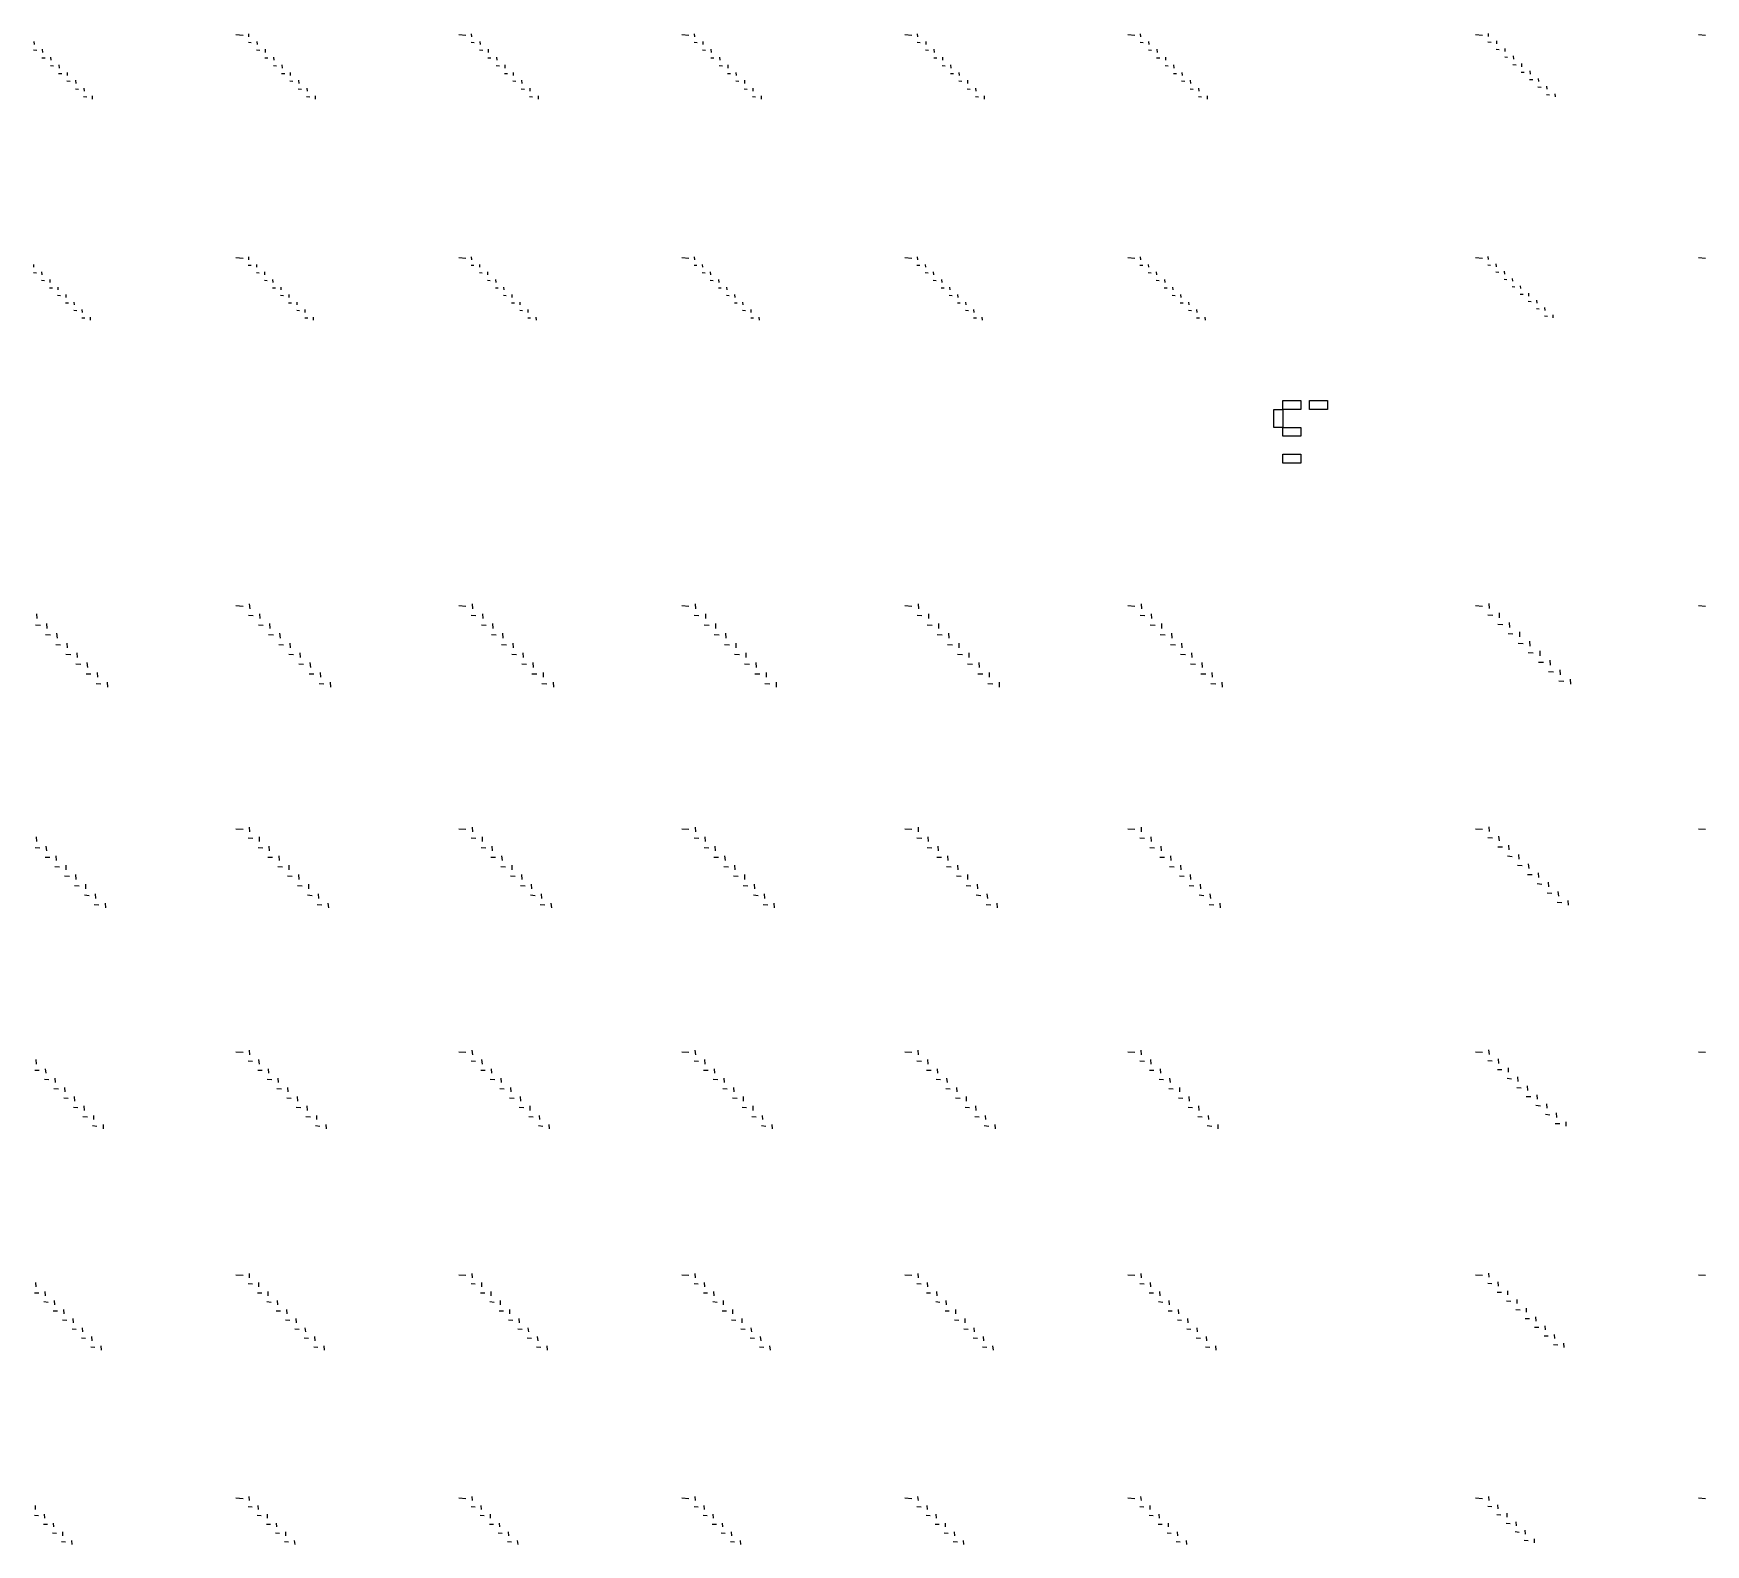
# Model space of a CAD drawing. Extents: x 0 to 300000, y 0 to 300000.
# Drawn here: x 149280 to 186780, y 150060 to 183930 of the extents above; entities that cross this region are included whole.
import ezdxf

# ---------------------------------------------------------------- set-up
doc = ezdxf.new("R2010")
doc.units = 0
doc.header["$MEASUREMENT"] = 0
doc.layers.get('0').update_dxf_attribs({"linetype": 'CONTINUOUS'})

msp = doc.modelspace()

# ---------------------------------------------------------------- linework, layer by layer
at = {"color": 7}
for p, q in [((149290, 183750), (149295, 183680)), ((153820, 183905), (153980, 183895)), ((154100, 183925), (154105, 183855)), ((154290, 183750), (154295, 183680)), ((158820, 183905), (158980, 183895)), ((159100, 183925), (159105, 183855)), ((159290, 183750), (159295, 183680)), ((163820, 183905), (163980, 183895)), ((164100, 183925), (164105, 183855)), ((164290, 183750), (164295, 183680)), ((168820, 183905), (168980, 183895)), ((169100, 183925), (169105, 183855)), ((169290, 183750), (169295, 183680)), ((173820, 183905), (173980, 183895)), ((174100, 183925), (174105, 183855)), ((174290, 183750), (174295, 183680)), ((181620, 183905), (181780, 183895)), ((181905, 183930), (181905, 183860)), ((182090, 183765), (182095, 183695)), ((186620, 183905), (186780, 183895)), ((149285, 183560), (149355, 183555)), ((149470, 183385), (149540, 183380)), ((149475, 183575), (149480, 183505)), ((149665, 183400), (149670, 183330)), ((154100, 183735), (154165, 183730)), ((154285, 183560), (154355, 183555)), ((154470, 183385), (154540, 183380)), ((154475, 183575), (154480, 183505)), ((154665, 183400), (154670, 183330)), ((159100, 183735), (159165, 183730)), ((159285, 183560), (159355, 183555)), ((159470, 183385), (159540, 183380)), ((159475, 183575), (159480, 183505)), ((159665, 183400), (159670, 183330)), ((164100, 183735), (164165, 183730)), ((164285, 183560), (164355, 183555)), ((164470, 183385), (164540, 183380)), ((164475, 183575), (164480, 183505)), ((164665, 183400), (164670, 183330)), ((169100, 183735), (169165, 183730)), ((169285, 183560), (169355, 183555)), ((169470, 183385), (169540, 183380)), ((169475, 183575), (169480, 183505)), ((169665, 183400), (169670, 183330)), ((174100, 183735), (174165, 183730)), ((174285, 183560), (174355, 183555)), ((174470, 183385), (174540, 183380)), ((174475, 183575), (174480, 183505)), ((174665, 183400), (174670, 183330)), ((181900, 183740), (181970, 183735)), ((182085, 183575), (182155, 183570)), ((182275, 183595), (182280, 183525)), ((182275, 183405), (182340, 183400)), ((182465, 183425), (182470, 183355)), ((149660, 183210), (149730, 183205)), ((149845, 183035), (149915, 183030)), ((149850, 183225), (149855, 183155)), ((150035, 183055), (150040, 182985)), ((154660, 183210), (154730, 183205)), ((154845, 183035), (154915, 183030)), ((154850, 183225), (154855, 183155)), ((155035, 183055), (155040, 182985)), ((159660, 183210), (159730, 183205)), ((159845, 183035), (159915, 183030)), ((159850, 183225), (159855, 183155)), ((160035, 183055), (160040, 182985)), ((164660, 183210), (164730, 183205)), ((164845, 183035), (164915, 183030)), ((164850, 183225), (164855, 183155)), ((165035, 183055), (165040, 182985)), ((169660, 183210), (169730, 183205)), ((169845, 183035), (169915, 183030)), ((169850, 183225), (169855, 183155)), ((170035, 183055), (170040, 182985)), ((174660, 183210), (174730, 183205)), ((174845, 183035), (174915, 183030)), ((174850, 183225), (174855, 183155)), ((175035, 183055), (175040, 182985)), ((182460, 183235), (182530, 183230)), ((182645, 183065), (182715, 183060)), ((182650, 183255), (182655, 183185)), ((182840, 183090), (182845, 183020)), ((150030, 182865), (150100, 182860)), ((150220, 182690), (150290, 182685)), ((150225, 182880), (150230, 182810)), ((150410, 182705), (150415, 182635)), ((155030, 182865), (155100, 182860)), ((155220, 182690), (155290, 182685)), ((155225, 182880), (155230, 182810)), ((155410, 182705), (155415, 182635)), ((160030, 182865), (160100, 182860)), ((160220, 182690), (160290, 182685)), ((160225, 182880), (160230, 182810)), ((160410, 182705), (160415, 182635)), ((165030, 182865), (165100, 182860)), ((165220, 182690), (165290, 182685)), ((165225, 182880), (165230, 182810)), ((165410, 182705), (165415, 182635)), ((170030, 182865), (170100, 182860)), ((170220, 182690), (170290, 182685)), ((170225, 182880), (170230, 182810)), ((170410, 182705), (170415, 182635)), ((175030, 182865), (175100, 182860)), ((175220, 182690), (175290, 182685)), ((175225, 182880), (175230, 182810)), ((175410, 182705), (175415, 182635)), ((182835, 182900), (182905, 182895)), ((183020, 182730), (183090, 182725)), ((183025, 182920), (183030, 182850)), ((183215, 182750), (183220, 182680)), ((150405, 182515), (150475, 182510)), ((150600, 182530), (150600, 182460)), ((155405, 182515), (155475, 182510)), ((155600, 182530), (155600, 182460)), ((160405, 182515), (160475, 182510)), ((160600, 182530), (160600, 182460)), ((165405, 182515), (165475, 182510)), ((165600, 182530), (165600, 182460)), ((170405, 182515), (170475, 182510)), ((170600, 182530), (170600, 182460)), ((175405, 182515), (175475, 182510)), ((175600, 182530), (175600, 182460)), ((183210, 182560), (183280, 182555)), ((183400, 182580), (183405, 182510)), ((153820, 178905), (153980, 178895)), ((154100, 178920), (154105, 178855)), ((158820, 178905), (158980, 178895)), ((159100, 178920), (159105, 178855)), ((163820, 178905), (163980, 178895)), ((164100, 178920), (164105, 178855)), ((168820, 178905), (168980, 178895)), ((169100, 178920), (169105, 178855)), ((173820, 178905), (173980, 178895)), ((174100, 178920), (174105, 178855)), ((181620, 178905), (181780, 178895)), ((181900, 178930), (181905, 178865)), ((186620, 178905), (186780, 178895)), ((149280, 178755), (149285, 178690)), ((149280, 178570), (149345, 178565)), ((149460, 178585), (149465, 178520)), ((154095, 178740), (154160, 178735)), ((154280, 178755), (154285, 178690)), ((154280, 178570), (154345, 178565)), ((154460, 178585), (154465, 178520)), ((159095, 178740), (159160, 178735)), ((159280, 178755), (159285, 178690)), ((159280, 178570), (159345, 178565)), ((159460, 178585), (159465, 178520)), ((164095, 178740), (164160, 178735)), ((164280, 178755), (164285, 178690)), ((164280, 178570), (164345, 178565)), ((164460, 178585), (164465, 178520)), ((169095, 178740), (169160, 178735)), ((169280, 178755), (169285, 178690)), ((169280, 178570), (169345, 178565)), ((169460, 178585), (169465, 178520)), ((174095, 178740), (174160, 178735)), ((174280, 178755), (174285, 178690)), ((174280, 178570), (174345, 178565)), ((174460, 178585), (174465, 178520)), ((181895, 178745), (181960, 178740)), ((182080, 178765), (182085, 178700)), ((182080, 178585), (182145, 178580)), ((182265, 178600), (182270, 178535)), ((149460, 178400), (149525, 178395)), ((149640, 178230), (149705, 178230)), ((149645, 178415), (149650, 178350)), ((149825, 178245), (149830, 178180)), ((154460, 178400), (154525, 178395)), ((154640, 178230), (154705, 178230)), ((154645, 178415), (154650, 178350)), ((154825, 178245), (154830, 178180)), ((159460, 178400), (159525, 178395)), ((159640, 178230), (159705, 178230)), ((159645, 178415), (159650, 178350)), ((159825, 178245), (159830, 178180)), ((164460, 178400), (164525, 178395)), ((164640, 178230), (164705, 178230)), ((164645, 178415), (164650, 178350)), ((164825, 178245), (164830, 178180)), ((169460, 178400), (169525, 178395)), ((169640, 178230), (169705, 178230)), ((169645, 178415), (169650, 178350)), ((169825, 178245), (169830, 178180)), ((174460, 178400), (174525, 178395)), ((174640, 178230), (174705, 178230)), ((174645, 178415), (174650, 178350)), ((174825, 178245), (174830, 178180)), ((182260, 178420), (182325, 178415)), ((182440, 178255), (182505, 178250)), ((182445, 178440), (182450, 178375)), ((182625, 178275), (182630, 178210)), ((149820, 178065), (149885, 178060)), ((150000, 177895), (150065, 177890)), ((150005, 178080), (150010, 178015)), ((150185, 177910), (150190, 177845)), ((154820, 178065), (154885, 178060)), ((155000, 177895), (155065, 177890)), ((155005, 178080), (155010, 178015)), ((155185, 177910), (155190, 177845)), ((159820, 178065), (159885, 178060)), ((160000, 177895), (160065, 177890)), ((160005, 178080), (160010, 178015)), ((160185, 177910), (160190, 177845)), ((164820, 178065), (164885, 178060)), ((165000, 177895), (165065, 177890)), ((165005, 178080), (165010, 178015)), ((165185, 177910), (165190, 177845)), ((169820, 178065), (169885, 178060)), ((170000, 177895), (170065, 177890)), ((170005, 178080), (170010, 178015)), ((170185, 177910), (170190, 177845)), ((174820, 178065), (174885, 178060)), ((175000, 177895), (175065, 177890)), ((175005, 178080), (175010, 178015)), ((175185, 177910), (175190, 177845)), ((182625, 178090), (182690, 178090)), ((182805, 177930), (182870, 177925)), ((182810, 178110), (182810, 178045)), ((182985, 177765), (183050, 177760)), ((182990, 177950), (182995, 177885)), ((183170, 177785), (183175, 177720)), ((150185, 177725), (150250, 177720)), ((150365, 177740), (150370, 177675)), ((150365, 177555), (150430, 177555)), ((150550, 177570), (150555, 177505)), ((155185, 177725), (155250, 177720)), ((155365, 177740), (155370, 177675)), ((155365, 177555), (155430, 177555)), ((155550, 177570), (155555, 177505)), ((160185, 177725), (160250, 177720)), ((160365, 177740), (160370, 177675)), ((160365, 177555), (160430, 177555)), ((160550, 177570), (160555, 177505)), ((165185, 177725), (165250, 177720)), ((165365, 177740), (165370, 177675)), ((165365, 177555), (165430, 177555)), ((165550, 177570), (165555, 177505)), ((170185, 177725), (170250, 177720)), ((170365, 177740), (170370, 177675)), ((170365, 177555), (170430, 177555)), ((170550, 177570), (170555, 177505)), ((175185, 177725), (175250, 177720)), ((175365, 177740), (175370, 177675)), ((175365, 177555), (175430, 177555)), ((175550, 177570), (175555, 177505)), ((183170, 177600), (183235, 177595)), ((183355, 177620), (183355, 177555)), ((153820, 171105), (153980, 171095)), ((154120, 171145), (154130, 171035)), ((158820, 171105), (158980, 171095)), ((159120, 171145), (159130, 171035)), ((163820, 171105), (163980, 171095)), ((164120, 171145), (164130, 171035)), ((168820, 171105), (168980, 171095)), ((169120, 171145), (169130, 171035)), ((173820, 171105), (173980, 171095)), ((174120, 171145), (174130, 171035)), ((181620, 171105), (181780, 171095)), ((181920, 171150), (181930, 171040)), ((186620, 171105), (186780, 171095)), ((149325, 170675), (149435, 170665)), ((149350, 170925), (149355, 170815)), ((149575, 170705), (149580, 170595)), ((154100, 170895), (154205, 170885)), ((154325, 170675), (154435, 170665)), ((154350, 170925), (154355, 170815)), ((154575, 170705), (154580, 170595)), ((159100, 170895), (159205, 170885)), ((159325, 170675), (159435, 170665)), ((159350, 170925), (159355, 170815)), ((159575, 170705), (159580, 170595)), ((164100, 170895), (164205, 170885)), ((164325, 170675), (164435, 170665)), ((164350, 170925), (164355, 170815)), ((164575, 170705), (164580, 170595)), ((169100, 170895), (169205, 170885)), ((169325, 170675), (169435, 170665)), ((169350, 170925), (169355, 170815)), ((169575, 170705), (169580, 170595)), ((174100, 170895), (174205, 170885)), ((174325, 170675), (174435, 170665)), ((174350, 170925), (174355, 170815)), ((174575, 170705), (174580, 170595)), ((181900, 170900), (182010, 170895)), ((182125, 170690), (182235, 170680)), ((182150, 170940), (182155, 170830)), ((182375, 170725), (182385, 170615)), ((149550, 170455), (149660, 170450)), ((149800, 170485), (149810, 170375)), ((150030, 170265), (150035, 170160)), ((154550, 170455), (154660, 170450)), ((154800, 170485), (154810, 170375)), ((155030, 170265), (155035, 170160)), ((159550, 170455), (159660, 170450)), ((159800, 170485), (159810, 170375)), ((160030, 170265), (160035, 170160)), ((164550, 170455), (164660, 170450)), ((164800, 170485), (164810, 170375)), ((165030, 170265), (165035, 170160)), ((169550, 170455), (169660, 170450)), ((169800, 170485), (169810, 170375)), ((170030, 170265), (170035, 170160)), ((174550, 170455), (174660, 170450)), ((174800, 170485), (174810, 170375)), ((175030, 170265), (175035, 170160)), ((182355, 170480), (182460, 170470)), ((182580, 170265), (182690, 170260)), ((182605, 170515), (182610, 170405)), ((182830, 170305), (182840, 170195)), ((149780, 170235), (149890, 170230)), ((150005, 170020), (150115, 170010)), ((150255, 170050), (150260, 169940)), ((154780, 170235), (154890, 170230)), ((155005, 170020), (155115, 170010)), ((155255, 170050), (155260, 169940)), ((159780, 170235), (159890, 170230)), ((160005, 170020), (160115, 170010)), ((160255, 170050), (160260, 169940)), ((164780, 170235), (164890, 170230)), ((165005, 170020), (165115, 170010)), ((165255, 170050), (165260, 169940)), ((169780, 170235), (169890, 170230)), ((170005, 170020), (170115, 170010)), ((170255, 170050), (170260, 169940)), ((174780, 170235), (174890, 170230)), ((175005, 170020), (175115, 170010)), ((175255, 170050), (175260, 169940)), ((182805, 170055), (182915, 170045)), ((183060, 170090), (183065, 169980)), ((183285, 169880), (183295, 169770)), ((150230, 169800), (150340, 169790)), ((150460, 169580), (150570, 169575)), ((150480, 169830), (150490, 169720)), ((150710, 169610), (150715, 169500)), ((155230, 169800), (155340, 169790)), ((155460, 169580), (155570, 169575)), ((155480, 169830), (155490, 169720)), ((155710, 169610), (155715, 169500)), ((160230, 169800), (160340, 169790)), ((160460, 169580), (160570, 169575)), ((160480, 169830), (160490, 169720)), ((160710, 169610), (160715, 169500)), ((165230, 169800), (165340, 169790)), ((165460, 169580), (165570, 169575)), ((165480, 169830), (165490, 169720)), ((165710, 169610), (165715, 169500)), ((170230, 169800), (170340, 169790)), ((170460, 169580), (170570, 169575)), ((170480, 169830), (170490, 169720)), ((170710, 169610), (170715, 169500)), ((175230, 169800), (175340, 169790)), ((175460, 169580), (175570, 169575)), ((175480, 169830), (175490, 169720)), ((175710, 169610), (175715, 169500)), ((183035, 169840), (183145, 169835)), ((183260, 169630), (183370, 169620)), ((183515, 169665), (183520, 169555)), ((150685, 169360), (150795, 169355)), ((150935, 169390), (150940, 169280)), ((155685, 169360), (155795, 169355)), ((155935, 169390), (155940, 169280)), ((160685, 169360), (160795, 169355)), ((160935, 169390), (160940, 169280)), ((165685, 169360), (165795, 169355)), ((165935, 169390), (165940, 169280)), ((170685, 169360), (170795, 169355)), ((170935, 169390), (170940, 169280)), ((175685, 169360), (175795, 169355)), ((175935, 169390), (175940, 169280)), ((183490, 169420), (183600, 169410)), ((183740, 169455), (183750, 169345)), ((154120, 166140), (154125, 166035)), ((159120, 166140), (159125, 166035)), ((164120, 166140), (164125, 166035)), ((169120, 166140), (169125, 166035)), ((174120, 166140), (174125, 166035)), ((181920, 166150), (181925, 166045)), ((149340, 165925), (149345, 165820)), ((153820, 166105), (153980, 166095)), ((154095, 165900), (154200, 165890)), ((154340, 165925), (154345, 165820)), ((158820, 166105), (158980, 166095)), ((159095, 165900), (159200, 165890)), ((159340, 165925), (159345, 165820)), ((163820, 166105), (163980, 166095)), ((164095, 165900), (164200, 165890)), ((164340, 165925), (164345, 165820)), ((168820, 166105), (168980, 166095)), ((169095, 165900), (169200, 165890)), ((169340, 165925), (169345, 165820)), ((173820, 166105), (173980, 166095)), ((174095, 165900), (174200, 165890)), ((174340, 165925), (174345, 165820)), ((181620, 166105), (181780, 166095)), ((181895, 165905), (182000, 165900)), ((182140, 165940), (182150, 165835)), ((186620, 166105), (186780, 166095)), ((149320, 165685), (149425, 165680)), ((149540, 165470), (149645, 165465)), ((149560, 165715), (149570, 165610)), ((149780, 165500), (149790, 165395)), ((154320, 165685), (154425, 165680)), ((154540, 165470), (154645, 165465)), ((154560, 165715), (154570, 165610)), ((154780, 165500), (154790, 165395)), ((159320, 165685), (159425, 165680)), ((159540, 165470), (159645, 165465)), ((159560, 165715), (159570, 165610)), ((159780, 165500), (159790, 165395)), ((164320, 165685), (164425, 165680)), ((164540, 165470), (164645, 165465)), ((164560, 165715), (164570, 165610)), ((164780, 165500), (164790, 165395)), ((169320, 165685), (169425, 165680)), ((169540, 165470), (169645, 165465)), ((169560, 165715), (169570, 165610)), ((169780, 165500), (169790, 165395)), ((174320, 165685), (174425, 165680)), ((174540, 165470), (174645, 165465)), ((174560, 165715), (174570, 165610)), ((174780, 165500), (174790, 165395)), ((182120, 165700), (182225, 165695)), ((182340, 165495), (182445, 165485)), ((182360, 165735), (182370, 165630)), ((182585, 165530), (182590, 165425)), ((149760, 165260), (149865, 165250)), ((149980, 165045), (150085, 165040)), ((150005, 165285), (150010, 165180)), ((150225, 165075), (150230, 164970)), ((154760, 165260), (154865, 165250)), ((154980, 165045), (155085, 165040)), ((155005, 165285), (155010, 165180)), ((155225, 165075), (155230, 164970)), ((159760, 165260), (159865, 165250)), ((159980, 165045), (160085, 165040)), ((160005, 165285), (160010, 165180)), ((160225, 165075), (160230, 164970)), ((164760, 165260), (164865, 165250)), ((164980, 165045), (165085, 165040)), ((165005, 165285), (165010, 165180)), ((165225, 165075), (165230, 164970)), ((169760, 165260), (169865, 165250)), ((169980, 165045), (170085, 165040)), ((170005, 165285), (170010, 165180)), ((170225, 165075), (170230, 164970)), ((174760, 165260), (174865, 165250)), ((174980, 165045), (175085, 165040)), ((175005, 165285), (175010, 165180)), ((175225, 165075), (175230, 164970)), ((182560, 165285), (182665, 165280)), ((182785, 165080), (182890, 165075)), ((182805, 165320), (182815, 165215)), ((183025, 165115), (183035, 165010)), ((150200, 164830), (150305, 164825)), ((150445, 164860), (150450, 164755)), ((150665, 164645), (150675, 164540)), ((155200, 164830), (155305, 164825)), ((155445, 164860), (155450, 164755)), ((155665, 164645), (155675, 164540)), ((160200, 164830), (160305, 164825)), ((160445, 164860), (160450, 164755)), ((160665, 164645), (160675, 164540)), ((165200, 164830), (165305, 164825)), ((165445, 164860), (165450, 164755)), ((165665, 164645), (165675, 164540)), ((170200, 164830), (170305, 164825)), ((170445, 164860), (170450, 164755)), ((170665, 164645), (170675, 164540)), ((175200, 164830), (175305, 164825)), ((175445, 164860), (175450, 164755)), ((175665, 164645), (175675, 164540)), ((183005, 164875), (183110, 164865)), ((183225, 164665), (183330, 164660)), ((183250, 164910), (183255, 164805)), ((183470, 164700), (183480, 164595)), ((150425, 164620), (150530, 164610)), ((150645, 164405), (150750, 164395)), ((150885, 164435), (150895, 164330)), ((155425, 164620), (155530, 164610)), ((155645, 164405), (155750, 164395)), ((155885, 164435), (155895, 164330)), ((160425, 164620), (160530, 164610)), ((160645, 164405), (160750, 164395)), ((160885, 164435), (160895, 164330)), ((165425, 164620), (165530, 164610)), ((165645, 164405), (165750, 164395)), ((165885, 164435), (165895, 164330)), ((170425, 164620), (170530, 164610)), ((170645, 164405), (170750, 164395)), ((170885, 164435), (170895, 164330)), ((175425, 164620), (175530, 164610)), ((175645, 164405), (175750, 164395)), ((175885, 164435), (175895, 164330)), ((183450, 164460), (183555, 164450)), ((183690, 164495), (183700, 164390)), ((149330, 160930), (149340, 160830)), ((153820, 161105), (153980, 161095)), ((154095, 160905), (154195, 160895)), ((154115, 161140), (154125, 161040)), ((154330, 160930), (154340, 160830)), ((158820, 161105), (158980, 161095)), ((159095, 160905), (159195, 160895)), ((159115, 161140), (159125, 161040)), ((159330, 160930), (159340, 160830)), ((163820, 161105), (163980, 161095)), ((164095, 160905), (164195, 160895)), ((164115, 161140), (164125, 161040)), ((164330, 160930), (164340, 160830)), ((168820, 161105), (168980, 161095)), ((169095, 160905), (169195, 160895)), ((169115, 161140), (169125, 161040)), ((169330, 160930), (169340, 160830)), ((173820, 161105), (173980, 161095)), ((174095, 160905), (174195, 160895)), ((174115, 161140), (174125, 161040)), ((174330, 160930), (174340, 160830)), ((181620, 161105), (181780, 161095)), ((181895, 160910), (181995, 160905)), ((181915, 161145), (181925, 161045)), ((182130, 160945), (182140, 160845)), ((186620, 161105), (186780, 161095)), ((149310, 160695), (149410, 160690)), ((149545, 160720), (149555, 160625)), ((149760, 160515), (149770, 160415)), ((154310, 160695), (154410, 160690)), ((154545, 160720), (154555, 160625)), ((154760, 160515), (154770, 160415)), ((159310, 160695), (159410, 160690)), ((159545, 160720), (159555, 160625)), ((159760, 160515), (159770, 160415)), ((164310, 160695), (164410, 160690)), ((164545, 160720), (164555, 160625)), ((164760, 160515), (164770, 160415)), ((169310, 160695), (169410, 160690)), ((169545, 160720), (169555, 160625)), ((169760, 160515), (169770, 160415)), ((174310, 160695), (174410, 160690)), ((174545, 160720), (174555, 160625)), ((174760, 160515), (174770, 160415)), ((182115, 160710), (182210, 160705)), ((182330, 160510), (182430, 160500)), ((182350, 160745), (182355, 160645)), ((182565, 160540), (182570, 160440)), ((149525, 160490), (149625, 160480)), ((149740, 160280), (149840, 160275)), ((149980, 160305), (149985, 160205)), ((154525, 160490), (154625, 160480)), ((154740, 160280), (154840, 160275)), ((154980, 160305), (154985, 160205)), ((159525, 160490), (159625, 160480)), ((159740, 160280), (159840, 160275)), ((159980, 160305), (159985, 160205)), ((164525, 160490), (164625, 160480)), ((164740, 160280), (164840, 160275)), ((164980, 160305), (164985, 160205)), ((169525, 160490), (169625, 160480)), ((169740, 160280), (169840, 160275)), ((169980, 160305), (169985, 160205)), ((174525, 160490), (174625, 160480)), ((174740, 160280), (174840, 160275)), ((174980, 160305), (174985, 160205)), ((182545, 160305), (182645, 160300)), ((182780, 160340), (182785, 160240)), ((182995, 160140), (183005, 160040)), ((149960, 160070), (150060, 160065)), ((150175, 159865), (150275, 159855)), ((150195, 160100), (150200, 160000)), ((150410, 159890), (150415, 159790)), ((154960, 160070), (155060, 160065)), ((155175, 159865), (155275, 159855)), ((155195, 160100), (155200, 160000)), ((155410, 159890), (155415, 159790)), ((159960, 160070), (160060, 160065)), ((160175, 159865), (160275, 159855)), ((160195, 160100), (160200, 160000)), ((160410, 159890), (160415, 159790)), ((164960, 160070), (165060, 160065)), ((165175, 159865), (165275, 159855)), ((165195, 160100), (165200, 160000)), ((165410, 159890), (165415, 159790)), ((169960, 160070), (170060, 160065)), ((170175, 159865), (170275, 159855)), ((170195, 160100), (170200, 160000)), ((170410, 159890), (170415, 159790)), ((174960, 160070), (175060, 160065)), ((175175, 159865), (175275, 159855)), ((175195, 160100), (175200, 160000)), ((175410, 159890), (175415, 159790)), ((182760, 160105), (182860, 160100)), ((182975, 159905), (183075, 159895)), ((183210, 159940), (183220, 159840)), ((150390, 159655), (150490, 159650)), ((150605, 159450), (150705, 159440)), ((150625, 159680), (150630, 159585)), ((150840, 159475), (150845, 159375)), ((155390, 159655), (155490, 159650)), ((155605, 159450), (155705, 159440)), ((155625, 159680), (155630, 159585)), ((155840, 159475), (155845, 159375)), ((160390, 159655), (160490, 159650)), ((160605, 159450), (160705, 159440)), ((160625, 159680), (160630, 159585)), ((160840, 159475), (160845, 159375)), ((165390, 159655), (165490, 159650)), ((165605, 159450), (165705, 159440)), ((165625, 159680), (165630, 159585)), ((165840, 159475), (165845, 159375)), ((170390, 159655), (170490, 159650)), ((170605, 159450), (170705, 159440)), ((170625, 159680), (170630, 159585)), ((170840, 159475), (170845, 159375)), ((175390, 159655), (175490, 159650)), ((175605, 159450), (175705, 159440)), ((175625, 159680), (175630, 159585)), ((175840, 159475), (175845, 159375)), ((183190, 159705), (183290, 159695)), ((183410, 159500), (183510, 159495)), ((183430, 159735), (183435, 159635)), ((183645, 159535), (183650, 159435)), ((153820, 156105), (153980, 156095)), ((154115, 156135), (154120, 156040)), ((158820, 156105), (158980, 156095)), ((159115, 156135), (159120, 156040)), ((163820, 156105), (163980, 156095)), ((164115, 156135), (164120, 156040)), ((168820, 156105), (168980, 156095)), ((169115, 156135), (169120, 156040)), ((173820, 156105), (173980, 156095)), ((174115, 156135), (174120, 156040)), ((181620, 156105), (181780, 156095)), ((181915, 156145), (181920, 156050)), ((186620, 156105), (186780, 156095)), ((149305, 155705), (149400, 155700)), ((149325, 155935), (149330, 155840)), ((149535, 155730), (149540, 155635)), ((154095, 155910), (154190, 155900)), ((154305, 155705), (154400, 155700)), ((154325, 155935), (154330, 155840)), ((154535, 155730), (154540, 155635)), ((159095, 155910), (159190, 155900)), ((159305, 155705), (159400, 155700)), ((159325, 155935), (159330, 155840)), ((159535, 155730), (159540, 155635)), ((164095, 155910), (164190, 155900)), ((164305, 155705), (164400, 155700)), ((164325, 155935), (164330, 155840)), ((164535, 155730), (164540, 155635)), ((169095, 155910), (169190, 155900)), ((169305, 155705), (169400, 155700)), ((169325, 155935), (169330, 155840)), ((169535, 155730), (169540, 155635)), ((174095, 155910), (174190, 155900)), ((174305, 155705), (174400, 155700)), ((174325, 155935), (174330, 155840)), ((174535, 155730), (174540, 155635)), ((181895, 155915), (181990, 155910)), ((182105, 155720), (182200, 155715)), ((182125, 155945), (182130, 155855)), ((182335, 155750), (182340, 155655)), ((149515, 155505), (149610, 155495)), ((149725, 155300), (149820, 155295)), ((149745, 155530), (149750, 155435)), ((149955, 155325), (149960, 155230)), ((154515, 155505), (154610, 155495)), ((154725, 155300), (154820, 155295)), ((154745, 155530), (154750, 155435)), ((154955, 155325), (154960, 155230)), ((159515, 155505), (159610, 155495)), ((159725, 155300), (159820, 155295)), ((159745, 155530), (159750, 155435)), ((159955, 155325), (159960, 155230)), ((164515, 155505), (164610, 155495)), ((164725, 155300), (164820, 155295)), ((164745, 155530), (164750, 155435)), ((164955, 155325), (164960, 155230)), ((169515, 155505), (169610, 155495)), ((169725, 155300), (169820, 155295)), ((169745, 155530), (169750, 155435)), ((169955, 155325), (169960, 155230)), ((174515, 155505), (174610, 155495)), ((174725, 155300), (174820, 155295)), ((174745, 155530), (174750, 155435)), ((174955, 155325), (174960, 155230)), ((182315, 155525), (182410, 155515)), ((182525, 155330), (182620, 155320)), ((182545, 155555), (182550, 155460)), ((182755, 155360), (182760, 155265)), ((149935, 155100), (150030, 155090)), ((150145, 154895), (150240, 154890)), ((150165, 155125), (150170, 155030)), ((150370, 154920), (150380, 154825)), ((154935, 155100), (155030, 155090)), ((155145, 154895), (155240, 154890)), ((155165, 155125), (155170, 155030)), ((155370, 154920), (155380, 154825)), ((159935, 155100), (160030, 155090)), ((160145, 154895), (160240, 154890)), ((160165, 155125), (160170, 155030)), ((160370, 154920), (160380, 154825)), ((164935, 155100), (165030, 155090)), ((165145, 154895), (165240, 154890)), ((165165, 155125), (165170, 155030)), ((165370, 154920), (165380, 154825)), ((169935, 155100), (170030, 155090)), ((170145, 154895), (170240, 154890)), ((170165, 155125), (170170, 155030)), ((170370, 154920), (170380, 154825)), ((174935, 155100), (175030, 155090)), ((175145, 154895), (175240, 154890)), ((175165, 155125), (175170, 155030)), ((175370, 154920), (175380, 154825)), ((182735, 155130), (182830, 155125)), ((182945, 154935), (183040, 154930)), ((182965, 155165), (182970, 155070)), ((183175, 154965), (183185, 154870)), ((150355, 154695), (150450, 154685)), ((150580, 154720), (150590, 154625)), ((150790, 154515), (150800, 154420)), ((155355, 154695), (155450, 154685)), ((155580, 154720), (155590, 154625)), ((155790, 154515), (155800, 154420)), ((160355, 154695), (160450, 154685)), ((160580, 154720), (160590, 154625)), ((160790, 154515), (160800, 154420)), ((165355, 154695), (165450, 154685)), ((165580, 154720), (165590, 154625)), ((165790, 154515), (165800, 154420)), ((170355, 154695), (170450, 154685)), ((170580, 154720), (170590, 154625)), ((170790, 154515), (170800, 154420)), ((175355, 154695), (175450, 154685)), ((175580, 154720), (175590, 154625)), ((175790, 154515), (175800, 154420)), ((183160, 154740), (183250, 154735)), ((183370, 154545), (183465, 154535)), ((183385, 154770), (183395, 154675)), ((183595, 154575), (183605, 154480)), ((150565, 154490), (150660, 154485)), ((155565, 154490), (155660, 154485)), ((160565, 154490), (160660, 154485)), ((165565, 154490), (165660, 154485)), ((170565, 154490), (170660, 154485)), ((175565, 154490), (175660, 154485)), ((154110, 151135), (154120, 151045)), ((159110, 151135), (159120, 151045)), ((164110, 151135), (164120, 151045)), ((169110, 151135), (169120, 151045)), ((174110, 151135), (174120, 151045)), ((181910, 151140), (181920, 151050)), ((149315, 150935), (149320, 150845)), ((153820, 151105), (153980, 151095)), ((154095, 150915), (154185, 150905)), ((154315, 150935), (154320, 150845)), ((158820, 151105), (158980, 151095)), ((159095, 150915), (159185, 150905)), ((159315, 150935), (159320, 150845)), ((163820, 151105), (163980, 151095)), ((164095, 150915), (164185, 150905)), ((164315, 150935), (164320, 150845)), ((168820, 151105), (168980, 151095)), ((169095, 150915), (169185, 150905)), ((169315, 150935), (169320, 150845)), ((173820, 151105), (173980, 151095)), ((174095, 150915), (174185, 150905)), ((174315, 150935), (174320, 150845)), ((181620, 151105), (181780, 151095)), ((181895, 150920), (181985, 150915)), ((182115, 150950), (182125, 150860)), ((182320, 150760), (182325, 150670)), ((186620, 151105), (186780, 151095)), ((149300, 150715), (149390, 150710)), ((149505, 150520), (149595, 150515)), ((149520, 150740), (149525, 150650)), ((149725, 150540), (149730, 150455)), ((154300, 150715), (154390, 150710)), ((154505, 150520), (154595, 150515)), ((154520, 150740), (154525, 150650)), ((154725, 150540), (154730, 150455)), ((159300, 150715), (159390, 150710)), ((159505, 150520), (159595, 150515)), ((159520, 150740), (159525, 150650)), ((159725, 150540), (159730, 150455)), ((164300, 150715), (164390, 150710)), ((164505, 150520), (164595, 150515)), ((164520, 150740), (164525, 150650)), ((164725, 150540), (164730, 150455)), ((169300, 150715), (169390, 150710)), ((169505, 150520), (169595, 150515)), ((169520, 150740), (169525, 150650)), ((169725, 150540), (169730, 150455)), ((174300, 150715), (174390, 150710)), ((174505, 150520), (174595, 150515)), ((174520, 150740), (174525, 150650)), ((174725, 150540), (174730, 150455)), ((182100, 150730), (182190, 150725)), ((182305, 150540), (182395, 150535)), ((182525, 150570), (182530, 150480)), ((182730, 150380), (182735, 150290)), ((149705, 150320), (149795, 150315)), ((149910, 150125), (150000, 150120)), ((149930, 150345), (149935, 150255)), ((150130, 150150), (150140, 150060)), ((154705, 150320), (154795, 150315)), ((154910, 150125), (155000, 150120)), ((154930, 150345), (154935, 150255)), ((155130, 150150), (155140, 150060)), ((159705, 150320), (159795, 150315)), ((159910, 150125), (160000, 150120)), ((159930, 150345), (159935, 150255)), ((160130, 150150), (160140, 150060)), ((164705, 150320), (164795, 150315)), ((164910, 150125), (165000, 150120)), ((164930, 150345), (164935, 150255)), ((165130, 150150), (165140, 150060)), ((169705, 150320), (169795, 150315)), ((169910, 150125), (170000, 150120)), ((169930, 150345), (169935, 150255)), ((170130, 150150), (170140, 150060)), ((174705, 150320), (174795, 150315)), ((174910, 150125), (175000, 150120)), ((174930, 150345), (174935, 150255)), ((175130, 150150), (175140, 150060)), ((182510, 150350), (182600, 150340)), ((182715, 150160), (182805, 150150)), ((182935, 150185), (182940, 150095))]:
    msp.add_line(p, q, dxfattribs=at)
for points in [[(177100, 175500, 0), (177300, 175500, 0), (177300, 175100, 0), (177100, 175100, 0), (177100, 175500, 0)], [(177300, 175700, 0), (177700, 175700, 0), (177700, 175500, 0), (177300, 175500, 0), (177300, 175700, 0)], [(177900, 175700, 0), (178300, 175700, 0), (178300, 175500, 0), (177900, 175500, 0), (177900, 175700, 0)], [(177300, 175100, 0), (177700, 175100, 0), (177700, 174900, 0), (177300, 174900, 0), (177300, 175100, 0)], [(177300, 174500, 0), (177700, 174500, 0), (177700, 174300, 0), (177300, 174300, 0), (177300, 174500, 0)]]:
    msp.add_polyline3d(points)

doc.saveas('drawing.dxf')
